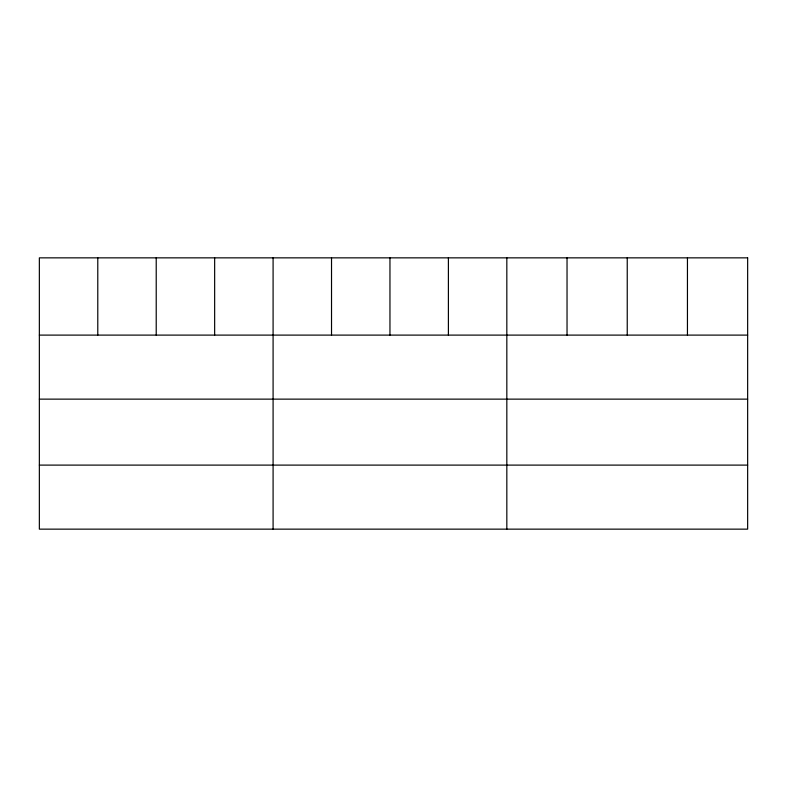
<?xml version="1.0" encoding="UTF-8"?>
<svg xmlns="http://www.w3.org/2000/svg" width="787" height="787" viewBox="0 0 787 787"><rect width="100%" height="100%" fill="white"/><g stroke="black" fill="none" stroke-linecap="round" stroke-linejoin="round"><path stroke-width="1.18" d="M39.35 335.105L747.65 335.105M39.35 399.137L747.65 399.137M39.35 465.107L747.65 465.107M687.444 257.851L687.444 335.105M627.239 257.851L627.239 335.105M567.034 257.851L567.034 335.105M506.828 257.851L506.828 529.149M448.393 257.851L448.393 335.105M389.958 257.851L389.958 335.105M331.524 257.851L331.524 335.105M273.089 257.851L273.089 529.149M214.654 257.851L214.654 335.105M156.22 257.851L156.22 335.105M97.785 257.851L97.785 335.105M747.65 257.851L39.35 257.851L39.35 529.149L747.65 529.149L747.65 257.851"/></g></svg>
